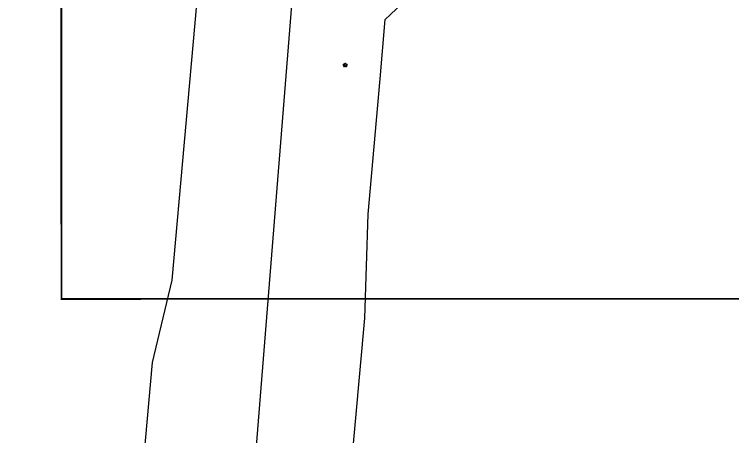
# Model space of a CAD drawing. Extents: x 529262 to 576451, y 2694391 to 2717535.
# Drawn here: x 563276.4 to 563483.7, y 2709167.8 to 2709289.6 of the extents above; entities that cross this region are included whole.
import ezdxf
from ezdxf.xclip import XClip

# ---------------------------------------------------------------- set-up
doc = ezdxf.new("R2010")
doc.units = 0
doc.header["$XCLIPFRAME"] = 0
for name, color, linetype in [('COMPONENT', 8, 'Continuous'), ('PP-COM', 7, 'Continuous'), ('RD-中线', 40, 'Continuous'), ('RD-红线', 7, 'Continuous')]:
    doc.layers.add(name, color=color, linetype=linetype)

# ---------------------------------------------------------------- blocks, each defined once
blk = doc.blocks.new('A$C19FD0107')
at = {"layer": 'RD-中线', "color": 8, "linetype": 'Continuous', "ltscale": 100}
blk.add_lwpolyline([(-7552.98, 15579.99), (-7614.53, 15224.26, 0.022864), (-7617.97, 15197.05), (-7656.03, 14721.62, -0.017422), (-7658.42, 14700.86), (-7660.81, 14685.05, 0.009555), (-7662.3, 14673.68), (-7679.95, 14515.84, 0.004499), (-7681.05, 14505.09), (-7715.67, 14135.39, -0.025309), (-7720.02, 14105.35), (-7719.35, 14108.74, 0.055468), (-7721.57, 14082.29), (-7691.96, 12988.66), (-7675.22, 12857.93), (-7612.49, 12550.87), (-7521.66, 12281.18), (-7495.03, 12217.99, -0.012701), (-7472.78, 12161.24)], format="xyb", dxfattribs=at)
at = {"layer": 'RD-红线', "color": 8, "linetype": 'Continuous'}
blk.add_lwpolyline([(-7595.17, 14915.89), (-7614.6, 14897.56, 0.382733)], format="xyb", dxfattribs=at)
at = {"layer": 'RD-红线', "color": 8, "linetype": 'Continuous', "flags": 128}
for points in [[(-7668.91, 14903.84), (-7669.06, 14901.96), (-7676.21, 14822.36), (-7681.86, 14798.57), (-7685.83, 14754.44), (-7688.07, 14737.1)], [(-7626.25, 14744.16), (-7625.84, 14751.67), (-7620.47, 14811.38), (-7619.53, 14841.41), (-7616.02, 14880.45), (-7614.6, 14897.56)]]:
    blk.add_lwpolyline(points, dxfattribs=at)
blk = doc.blocks.new('*U11')
at = {"linetype": 'Continuous'}
for points in [[(-1.14, -0.07), (-0.87, -0.76), (-1.13, 0.09)], [(-1.13, 0.09), (-0.73, -0.88), (-1.09, 0.24)], [(-0.73, -0.88), (-1.13, 0.09), (-0.87, -0.76)], [(-0.36, 0.24), (-0.55, 0.84), (-1.09, 0.24)], [(-0.73, 0.74), (-1.09, 0.24), (-0.55, 0.84)], [(-1.09, 0.24), (-0.73, 0.74), (-1.01, 0.43)], [(-0.5, -0.19), (-1.09, 0.24), (-0.73, -0.88)], [(-0.88, 0.6), (-1.01, 0.43), (-0.73, 0.74)], [(-0.55, 0.84), (-0.36, 0.24), (-0.35, 0.91)], [(-0.14, 0.93), (-0.35, 0.91), (-0.36, 0.24)], [(-0.14, 0.93), (0.09, 0.24), (0.07, 0.91)], [(0.81, 0.24), (0.07, 0.91), (0.09, 0.24)], [(0.07, 0.91), (0.81, 0.24), (0.27, 0.84)], [(0.22, -0.19), (0.45, -0.88), (0.81, 0.24)], [(0.73, 0.43), (0.27, 0.84), (0.81, 0.24)], [(0.27, 0.84), (0.73, 0.43), (0.45, 0.74)], [(0.6, 0.6), (0.45, 0.74), (0.73, 0.43)], [(0.59, -0.76), (0.81, 0.24), (0.45, -0.88)], [(0.81, 0.24), (0.59, -0.76), (0.85, 0.09)], [(0.7, -0.61), (0.85, 0.09), (0.59, -0.76)], [(0.85, 0.09), (0.7, -0.61), (0.86, -0.07)], [(-0.87, -0.76), (-1.14, -0.07), (-0.98, -0.61)], [(-1.12, -0.26), (-0.98, -0.61), (-1.14, -0.07)], [(-0.98, -0.61), (-1.12, -0.26), (-1.07, -0.44)], [(-0.73, -0.88), (-0.55, -0.98), (-0.14, -0.45)], [(-0.35, -1.05), (-0.14, -0.45), (-0.55, -0.98)], [(-0.14, -0.45), (-0.35, -1.05), (0.45, -0.88)], [(-0.14, -1.07), (0.45, -0.88), (-0.35, -1.05)], [(0.45, -0.88), (-0.14, -1.07), (0.27, -0.98)], [(0.07, -1.05), (0.27, -0.98), (-0.14, -1.07)], [(0.79, -0.44), (0.86, -0.07), (0.7, -0.61)], [(0.86, -0.07), (0.79, -0.44), (0.84, -0.26)]]:
    blk.add_solid(points, dxfattribs=at)
blk = doc.blocks.new('gcbj0112')
at = {"linetype": 'Continuous'}
for p, q in [((-1.09, 0.24), (-0.5, -0.19)), ((-0.36, 0.24), (-1.09, 0.24)), ((-0.14, 0.93), (-0.36, 0.24)), ((0.09, 0.24), (-0.14, 0.93)), ((0.81, 0.24), (0.09, 0.24)), ((0.22, -0.19), (0.81, 0.24)), ((-0.5, -0.19), (-0.73, -0.88)), ((-0.73, -0.88), (-0.14, -0.45)), ((-0.14, -0.45), (0.45, -0.88)), ((0.45, -0.88), (0.22, -0.19))]:
    blk.add_line(p, q, dxfattribs=at)
blk.add_circle((-0.14, -0.07), 1, dxfattribs=at)
for p in [(-1.09, 0.24), (-0.14, 0.93), (0.81, 0.24), (-0.73, -0.88), (0.45, -0.88)]:
    blk.add_point(p, dxfattribs=at)
blk.add_blockref('*U11', (0, 0), dxfattribs=at)

msp = doc.modelspace()

# ---------------------------------------------------------------- linework, layer by layer
at = {"const_width": 0.5}
msp.add_lwpolyline([(563442.786, 2709779.28), (563289.883, 2709779.107), (563289.942, 2709207.494), (563821.958, 2709207.599), (563821.803, 2709279.728), (564067.53, 2709279.755), (564067.347, 2709718.358), (563442.416, 2709715.821), (563442.786, 2709779.28)], dxfattribs=at)

# ---------------------------------------------------------------- block references
at = {"layer": 'COMPONENT', "linetype": 'Continuous', "xscale": 0.5, "yscale": 0.5}
msp.add_blockref('gcbj0112', (563371.918, 2709274.993, 0.295), dxfattribs=at)
at = {"layer": 'PP-COM'}
ref = msp.add_blockref('A$C19FD0107', (570997.993, 2694390.603), dxfattribs=at)
XClip(ref).set_block_clipping_path([(-9366.4383134884, 14428.6043910822), (-3328.4480743363, 17452.7484863754)])

doc.saveas('drawing.dxf')
